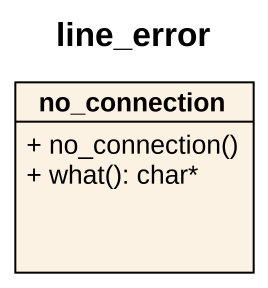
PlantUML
@startuml
title line_error
hide circle
hide empty members
skinparam classAttributeIconSize 0
class no_connection {
  + no_connection()
  + what(): char*
}
@enduml
